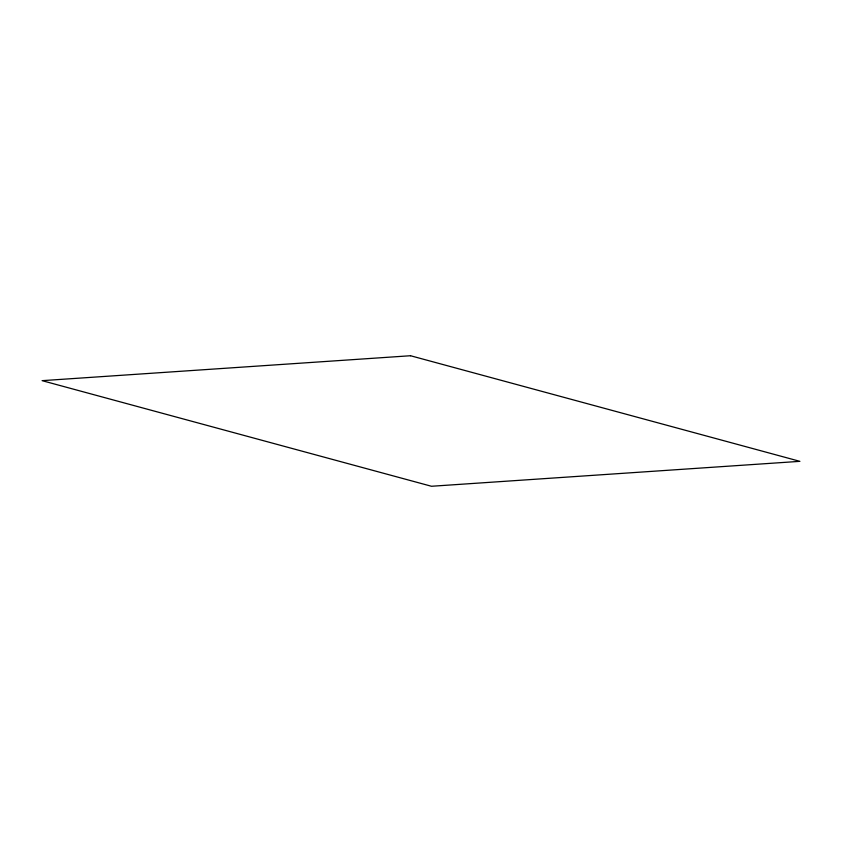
<?xml version="1.0" encoding="UTF-8"?>
<svg xmlns="http://www.w3.org/2000/svg" width="842" height="842" viewBox="0 0 842 842"><rect width="100%" height="100%" fill="white"/><g stroke="black" fill="none" stroke-linecap="round" stroke-linejoin="round"><path stroke-width="1.26" d="M410.517 355.734L42.1 380.658L431.483 486.266L799.9 461.342L410.517 355.734"/></g></svg>
